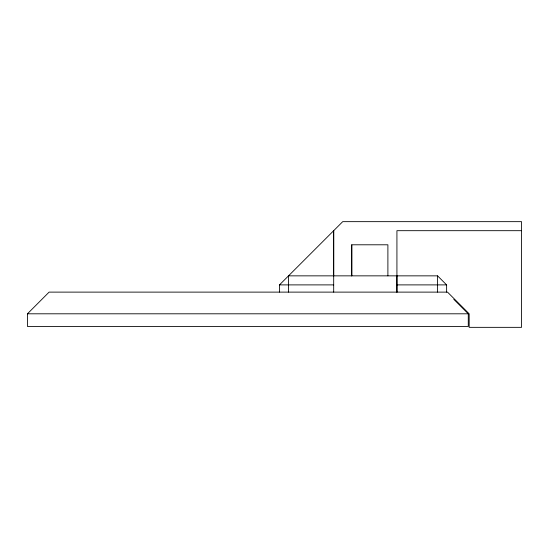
<?xml version="1.0" encoding="UTF-8"?>
<svg xmlns="http://www.w3.org/2000/svg" width="549" height="549" viewBox="0 0 549 549"><rect width="100%" height="100%" fill="white"/><g stroke="black" fill="none" stroke-linecap="round" stroke-linejoin="round"><path stroke-width="0.82" d="M333.689 275.852L333.689 230.683L333.689 292.116M351.758 244.792L351.758 275.852L351.758 244.792L387.896 244.792L387.896 275.852M396.927 275.852L396.927 292.116L396.927 230.683L521.55 230.683M453.824 299.342L468.276 313.802L468.276 326.449L27.45 326.449L27.45 313.802L49.108 292.116L447.517 292.116L469.175 313.802L469.175 327.348L521.55 327.348L521.55 221.652L342.72 221.652L279.482 284.89L279.482 292.116M446.618 292.116L446.618 284.89L437.58 275.852L288.513 275.852L288.513 292.116M279.482 284.89L333.689 284.89M396.927 284.89L446.618 284.89M27.45 313.802L468.276 313.802M437.58 275.852L437.58 292.116"/></g></svg>
